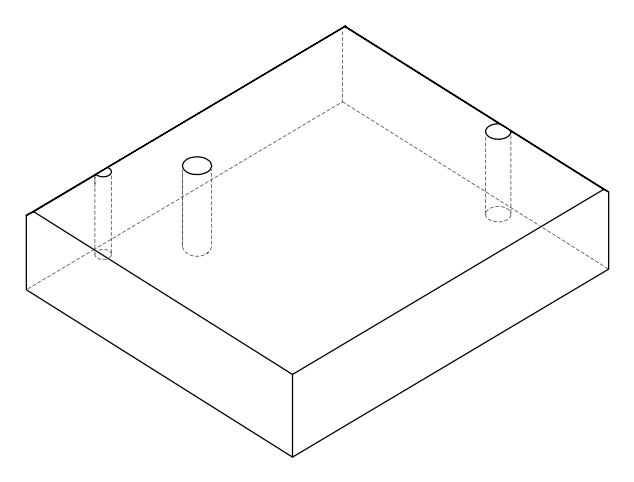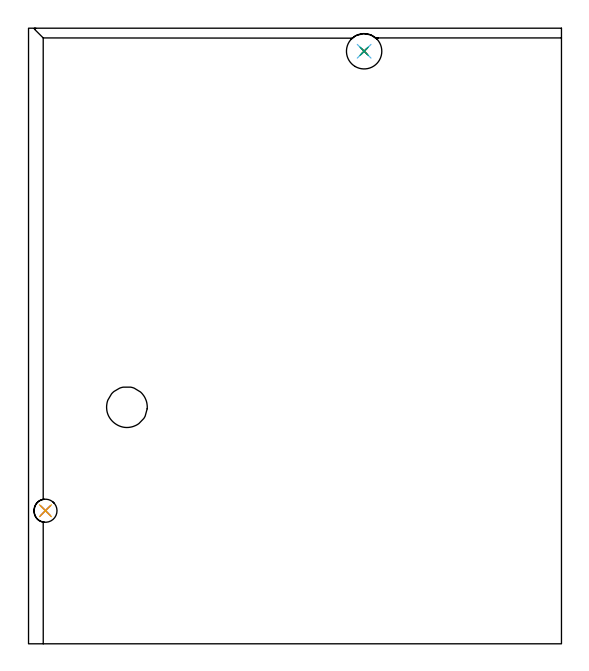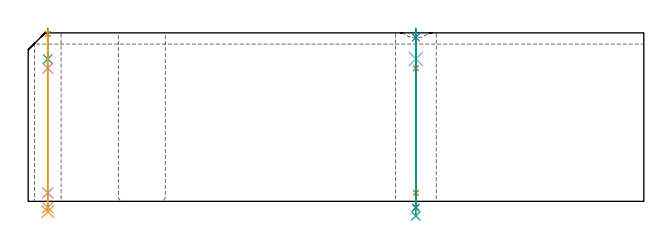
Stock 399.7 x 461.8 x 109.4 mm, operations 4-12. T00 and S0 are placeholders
(PLAN: 12 operations, 9 tool changes, 32.3 min)
(1 AREA_MILL | FG_CHAMFER_SURFACE | UGT0205_001 | 9.66 min | 10633 mm3)
(2 AREA_MILL_1 | FG_CHAMFER_SURFACE_1 | UGT0205_001 | 14.98 min | 27735 mm3)
(3 MILL_THROUGH_HOLE_FROM_SOLID_MATERIAL | STEP1HOLE | NXT0201_007 | Circular | 4.91 min | 79544 mm3)
(4 SPOT_DRILL | STEP1HOLE_1 | NXT0321_9005460120000 | 0.03 min | 15 mm3)
(5 SPOT_DRILL_1 | STEP1HOLE_2 | NXT0321_9005460120000 | 0.05 min | 177 mm3)
(6 DRILL_BLIND_HOLE_INTO_CENTER | STEP1HOLE_1 | NXT0301_084 | 0.08 min | 1497 mm3)
(7 GUN_DRILL_THROUGH_HOLE | STEP1HOLE_1 | UGT0307_008 | 0.56 min | 8871 mm3)
(8 DRILL_TO_ENLARGE_THROUGH_HOLE | STEP1HOLE_1 | UGT0301_244 | 0.47 min | 15019 mm3)
(9 DRILL_BLIND_HOLE_INTO_CENTER_1 | STEP1HOLE_2 | NXT0301_084 | 0.08 min | 1390 mm3)
(10 GUN_DRILL_THROUGH_HOLE_1 | STEP1HOLE_2 | UGT0307_008 | 0.55 min | 8876 mm3)
(11 DRILL_TO_ENLARGE_THROUGH_HOLE_1 | STEP1HOLE_2 | NXT0301_104 | 0.46 min | 6347 mm3)
(12 DRILL_TO_ENLARGE_THROUGH_HOLE_2 | STEP1HOLE_2 | UGT0301_388 | 0.49 min | 43427 mm3)
(TOOL UGT0205_001 | Chamfer Mill 20 x 3 x 45 deg. | D20 FL50 Z2)
(TOOL NXT0201_007 | ENDMILL 25mm [R216.25-25050GCK54P 1620] | D25 R3 FL54 Z5)
(TOOL NXT0321_9005460120000 | NC Spot Drill, 142deg, 12mm, Carbide, Uncoated | D12 PA142 FL30 Z2)
(TOOL NXT0301_084 | Carbide Drill 11.3mm [860.1-1130-034A1-MM 2214] | D11.3 PA140 FL55 Z2)
(TOOL UGT0307_008 | Gun Drill 11 mm | D11 PA130 FL24 Z1)
(TOOL UGT0301_244 | Twist Drill 17.3 mm | D17.3 PA118 FL130 Z2)
(TOOL NXT0301_104 | Carbide Drill 14mm [860.1-1400-112A1-MM 2214] | D14 PA140 FL123 Z2)
(TOOL UGT0301_388 | Twist Drill 26.5 mm | D26.5 PA118 FL165 Z2)
(OP 4 SPOT_DRILL)
G17 G21 G94 G90
T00 M6
G54
G17 G0 G90 X12.7 Y99.8 S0 M3
G43 Z119.4 H0
G94 G81 G98 Z108.655 F250. R112.4
G80
M5
M2
(OP 5 SPOT_DRILL_1)
G17 G21 G94 G90
T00 M6
G54
G17 G0 G90 X251.7 Y444.4 S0 M3
G43 Z119.4 H0
G94 G81 G98 Z106.4 F250. R112.4
G80
M5
M2
(OP 6 DRILL_BLIND_HOLE_INTO_CENTER)
G17 G21 G94 G90
T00 M6
G54
G17 G0 G90 X12.7 Y99.8 S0 M3
G43 Z119.4 H1
G94 G81 G98 Z92.45 F250. R111.4
G80
M5
M2
(OP 7 GUN_DRILL_THROUGH_HOLE)
G17 G21 G94 G90
T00 M6
G54
G17 G0 G90 X12.7 Y99.8 M8
G43 Z119.4 H0
Z105.481
S716 M3
G94 G1 Z86.387 F125. M26
G4 X.084
Z5.5 F250.
G4 X.084
Z-4.065 F125.
G4 X.084
M5
M9
G0 Z105.481
Z119.4
M2
(OP 8 DRILL_TO_ENLARGE_THROUGH_HOLE)
G17 G21 G94 G90
T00 M6
G54
G17 G0 G90 X12.7 Y99.8 S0 M3
G43 Z119.4 H0
G94 G73 G98 Z-6.697 F250. Q16.585 R111.4
G80
M5
M2
(OP 9 DRILL_BLIND_HOLE_INTO_CENTER_1)
G17 G21 G94 G90
T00 M6
G54
G17 G0 G90 X251.7 Y444.4 S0 M3
G43 Z119.4 H1
G94 G81 G98 Z92.45 F250. R111.4
G80
M5
M2
(OP 10 GUN_DRILL_THROUGH_HOLE_1)
G17 G21 G94 G90
T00 M6
G54
G17 G0 G90 X251.7 Y444.4 M8
G43 Z119.4 H0
Z104.649
S716 M3
G94 G1 Z86.387 F125. M26
G4 X.084
Z5.5 F250.
G4 X.084
Z-4.065 F125.
G4 X.084
M5
M9
G0 Z104.649
Z119.4
M2
(OP 11 DRILL_TO_ENLARGE_THROUGH_HOLE_1)
G17 G21 G94 G90
T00 M6
G54
G17 G0 G90 X251.7 Y444.4 S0 M3
G43 Z119.4 H1
G94 G73 G98 Z-4.048 F250. Q12.605 R111.4
G80
M5
M2
(OP 12 DRILL_TO_ENLARGE_THROUGH_HOLE_2)
G17 G21 G94 G90
T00 M6
G54
G17 G0 G90 X251.7 Y444.4 S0 M3
G43 Z119.4 H0
G94 G73 G98 Z-9.461 F250. Q23.772 R111.4
G80
M5
M2
